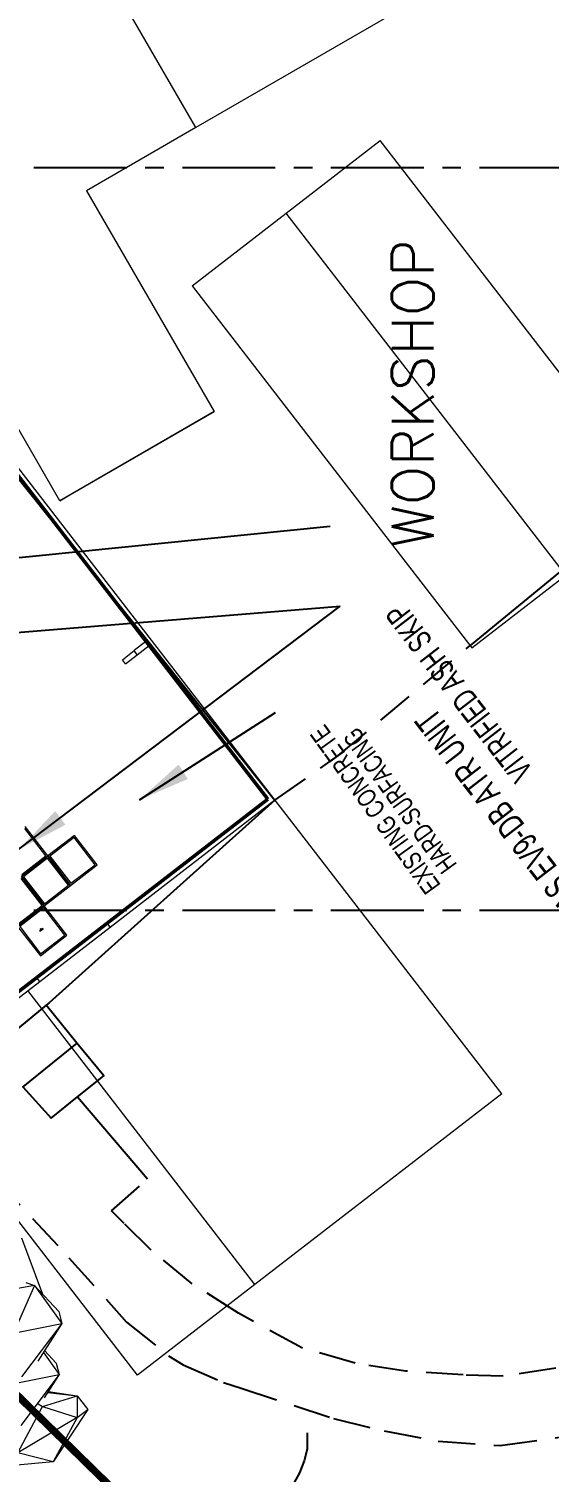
# Model space of a CAD drawing. Extents: x 380524 to 381571, y 430951 to 432014.
# Drawn here: x 380913.5 to 380948.5, y 431312.2 to 431409.3 of the extents above; entities that cross this region are included whole.
import ezdxf

# ---------------------------------------------------------------- set-up
doc = ezdxf.new("R2010")
doc.units = 0
doc.header["$LTSCALE"] = 5
doc.header["$MEASUREMENT"] = 0
doc.linetypes.add('CENTER', pattern=[2, 1.25, -0.25, 0.25, -0.25])
doc.linetypes.add('DASHED', pattern=[0.75, 0.5, -0.25])
doc.layers.get('0').update_dxf_attribs({"linetype": 'CONTINUOUS'})
for name, color, linetype in [('DRGTEXT', 4, 'CONTINUOUS'), ('G8010001', 8, 'CONTINUOUS'), ('G8010030', 8, 'CONTINUOUS'), ('G8010032', 8, 'DASHED'), ('G8010059', 4, 'CONTINUOUS'), ('G8010572', 8, 'CENTER'), ('PALIGLINIJA', 7, 'CONTINUOUS'), ('permit boundary', 80, 'CONTINUOUS')]:
    doc.layers.add(name, color=color, linetype=linetype)
doc.layers.add('ETGAS BURNLEY BOUNDARY', color=1, linetype='CONTINUOUS', lineweight=50)
doc.styles.add('ROMANS', font='ROMANS.SHX')
doc.styles.add('SLDTEXTSTYLE0', font='TXT', dxfattribs={"width": 0.75})
doc.styles.add('SLDTEXTSTYLE5', font='TXT', dxfattribs={"width": 0.7})
doc.styles.get("Standard").update_dxf_attribs({"font": 'SIMPLEX.SHX'})
doc.dimstyles.new('SLDDIMSTYLE2', dxfattribs={"dimtxt": 0, "dimasz": 3.5, "dimexe": 0, "dimexo": 0.0625, "dimgap": 0, "dimtad": 0, "dimtih": 1, "dimtoh": 1, "dimdec": 0, "dimrnd": 1e-09, "dimzin": 0, "dimdsep": 46, "dimtxsty": 'Standard', "dimsah": 1, "dimcen": 0.09, "dimadec": 0, "dimazin": 0, "dimtfac": 3.5, "dimtdec": 0, "dimtofl": 0, "dimtmove": 0, "dimatfit": 3, "dimfxl": 1, "dimfrac": 2, "dimtolj": 1, "dimtzin": 0, "dimarcsym": 0})

# ---------------------------------------------------------------- blocks, each defined once
blk = doc.blocks.new('SW_NOTE_13')
at = {"layer": 'PALIGLINIJA', "color": 0, "insert": (-57.54, 1.69), "char_height": 3.4396, "attachment_point": 1, "style": 'SLDTEXTSTYLE5'}
blk.add_mtext('ETGAS EV9-DB ATR UNIT', dxfattribs=at)
blk = doc.blocks.new('SW_NOTE_14')
at = {"layer": 'PALIGLINIJA', "color": 0, "insert": (-42.81, 1.58), "char_height": 3.175, "attachment_point": 1, "style": 'SLDTEXTSTYLE5'}
blk.add_mtext('VITRIFIED ASH SKIP', dxfattribs=at)
blk = doc.blocks.new('SW_NOTE_18')
at = {"layer": 'PALIGLINIJA', "color": 0, "char_height": 3.175, "attachment_point": 1, "style": 'SLDTEXTSTYLE0'}
for s, insert in [('EXISTING CONCRETE', (-41.78, 5.79)), ('HARD-SURFACING', (-40.58, 1.56))]:
    blk.add_mtext(s, dxfattribs=dict(at, insert=insert))

msp = doc.modelspace()

# ---------------------------------------------------------------- linework, layer by layer
at = {"color": 7, "linetype": 'Continuous', "lineweight": 15}
for p, q in [((380924.745, 431402.691), (380902.092, 431441.886)), ((380915.588, 431377.568), (380884.343, 431431.628)), ((380942.494, 431412.949), (380924.745, 431402.691)), ((380924.745, 431402.691), (380917.386, 431398.438)), ((380930.825, 431396.922), (380937.157, 431401.812)), ((380955.984, 431377.436), (380937.157, 431401.812)), ((380917.386, 431398.438), (380925.977, 431383.572)), ((380924.494, 431392.032), (380930.825, 431396.922)), ((380949.652, 431372.546), (380930.825, 431396.922)), ((380924.494, 431392.032), (380943.321, 431367.656)), ((380930.065, 431357.417), (380910.443, 431382.822)), ((380925.977, 431383.572), (380915.588, 431377.568)), ((380916.267, 431377.959), (380925.977, 431383.572)), ((380925.977, 431383.572), (380925.977, 431383.572)), ((380910.38, 431382.331), (380921.383, 431368.085)), ((380915.804, 431377.692), (380916.267, 431377.959)), ((380916.267, 431377.959), (380916.266, 431377.96)), ((380915.588, 431377.567), (380915.804, 431377.692)), ((380915.588, 431377.568), (380915.588, 431377.567)), ((380915.804, 431377.693), (380915.804, 431377.692)), ((380943.321, 431367.656), (380949.652, 431372.546)), ((380919.8, 431366.863), (380920.591, 431367.474)), ((380921.383, 431368.085), (380920.591, 431367.474)), ((380920.805, 431367.197), (380920.591, 431367.474)), ((380920.805, 431367.197), (380921.597, 431367.808)), ((380921.597, 431367.808), (380929.574, 431357.48)), ((380920.014, 431366.586), (380919.8, 431366.863)), ((380920.014, 431366.586), (380920.805, 431367.197)), ((380929.574, 431357.48), (380918.771, 431349.136)), ((380918.985, 431348.859), (380930.065, 431357.417)), ((380945.346, 431337.632), (380930.065, 431357.417)), ((380914.78, 431353.648), (380913.252, 431355.627)), ((380914.643, 431353.663), (380913.232, 431355.49)), ((380916.568, 431355.023), (380914.787, 431353.647)), ((380916.548, 431354.886), (380914.925, 431353.633)), ((380917.959, 431353.059), (380916.548, 431354.886)), ((380918.096, 431353.044), (380916.568, 431355.023)), ((380913, 431352.273), (380914.78, 431353.648)), ((380914.784, 431353.644), (380913.003, 431352.269)), ((380913.02, 431352.41), (380914.643, 431353.663)), ((380916.312, 431351.666), (380914.784, 431353.644)), ((380914.787, 431353.647), (380916.316, 431351.669)), ((380914.925, 431353.633), (380916.336, 431351.806)), ((380914.763, 431353.507), (380913.141, 431352.254)), ((380913.812, 431352.894), (380913.808, 431352.897)), ((380916.174, 431351.681), (380914.763, 431353.507)), ((380916.316, 431351.669), (380918.096, 431353.044)), ((380916.336, 431351.806), (380917.959, 431353.059)), ((380914.389, 431350.302), (380912.978, 431352.129)), ((380914.527, 431350.287), (380912.999, 431352.266)), ((380913.003, 431352.269), (380914.531, 431350.29)), ((380913.141, 431352.254), (380914.551, 431350.428)), ((380914.551, 431350.428), (380916.174, 431351.681)), ((380913.715, 431351.346), (380913.711, 431351.343)), ((380913.814, 431351.21), (380913.818, 431351.213)), ((380914.531, 431350.29), (380916.312, 431351.666)), ((380912.746, 431348.912), (380914.527, 431350.287)), ((380914.53, 431350.283), (380912.749, 431348.908)), ((380912.767, 431349.049), (380914.389, 431350.302)), ((380914.51, 431350.146), (380912.887, 431348.893)), ((380914.005, 431349.884), (380914.008, 431349.88)), ((380914.181, 431350.014), (380914.178, 431350.018)), ((380915.92, 431348.32), (380914.51, 431350.146)), ((380916.058, 431348.305), (380914.53, 431350.283)), ((380912.749, 431348.908), (380914.278, 431346.93)), ((380912.887, 431348.893), (380914.298, 431347.067)), ((380913.509, 431349.501), (380913.513, 431349.498)), ((380913.727, 431349.67), (380913.73, 431349.666)), ((380913.727, 431349.67), (380913.731, 431349.666)), ((380913.734, 431349.668), (380913.731, 431349.672)), ((380914.022, 431345.469), (380918.771, 431349.136)), ((380914.443, 431348.772), (380914.233, 431348.609)), ((380914.236, 431345.192), (380918.985, 431348.859)), ((380914.316, 431348.764), (380914.272, 431348.73)), ((380914.36, 431348.707), (380914.316, 431348.764)), ((380914.462, 431348.748), (380914.443, 431348.772)), ((380918.985, 431348.859), (380918.771, 431349.136)), ((380914.251, 431348.585), (380914.233, 431348.609)), ((380914.251, 431348.585), (380914.462, 431348.748)), ((380914.251, 431348.585), (380914.251, 431348.585)), ((380914.316, 431348.673), (380914.272, 431348.73)), ((380914.278, 431346.93), (380916.058, 431348.305)), ((380914.298, 431347.067), (380915.92, 431348.32)), ((380914.462, 431348.748), (380914.462, 431348.748)), ((380914.022, 431345.469), (380906.369, 431339.558)), ((380906.583, 431339.281), (380914.236, 431345.192)), ((380914.236, 431345.192), (380914.022, 431345.469)), ((380928.726, 431324.795), (380913.445, 431344.58)), ((380920.812, 431318.682), (380905.531, 431338.468)), ((380945.346, 431337.632), (380928.726, 431324.795)), ((380914.449, 431324.134), (380913.02, 431327.922)), ((380913.892, 431324.73), (380909.739, 431323.986)), ((380913.892, 431324.73), (380912.471, 431321.521)), ((380913.289, 431324.933), (380913.892, 431324.73)), ((380913.892, 431324.73), (380915.732, 431322.177)), ((380915.524, 431322.982), (380913.892, 431324.73)), ((380928.726, 431324.795), (380920.812, 431318.682)), ((380915.524, 431322.982), (380915.732, 431322.177)), ((380912.471, 431321.521), (380915.732, 431322.177)), ((380915.732, 431322.177), (380913.009, 431318.583)), ((380915.732, 431322.177), (380914.11, 431319.632)), ((380914.483, 431320.217), (380915.549, 431318.737)), ((380915.351, 431319.505), (380914.565, 431320.346)), ((380912.844, 431318.193), (380915.549, 431318.737)), ((380915.549, 431318.737), (380912.955, 431315.315)), ((380915.549, 431318.737), (380914.545, 431317.164)), ((380915.351, 431319.505), (380915.549, 431318.737)), ((380914.119, 431316.768), (380914.417, 431316.575)), ((380914.417, 431316.575), (380916.746, 431317.302)), ((380914.773, 431317.521), (380916.746, 431317.302)), ((380914.825, 431317.602), (380916.746, 431317.302)), ((380916.746, 431317.302), (380916.756, 431315.846)), ((380916.746, 431317.302), (380917.466, 431316.376)), ((380912.769, 431313.475), (380914.417, 431316.575)), ((380916.756, 431315.846), (380912.769, 431313.475)), ((380914.417, 431316.575), (380916.756, 431315.846)), ((380917.466, 431316.376), (380915.132, 431312.858)), ((380916.756, 431315.846), (380915.132, 431312.858)), ((380916.756, 431315.846), (380917.466, 431316.376)), ((380915.132, 431312.858), (380912.454, 431312.619)), ((380915.132, 431312.858), (380912.769, 431313.475))]:
    msp.add_line(p, q, dxfattribs=at)
for centre, radius, start, end in [((380913.656, 431349.618), 0.192, 218.59581, 220.0901), ((380913.651, 431349.614), 0.185, 218.62002, 220.17121), ((380913.543, 431349.528), 0.0461, 218.68886, 224.91883)]:
    msp.add_arc(centre, radius, start, end, dxfattribs=at)
at = {"layer": 'ETGAS BURNLEY BOUNDARY', "ltscale": 10}
msp.add_line((380929.579, 431357.473), (380910.179, 431382.607), dxfattribs=at)
at = {"layer": 'ETGAS BURNLEY BOUNDARY', "color": 1, "ltscale": 10}
msp.add_line((380905.578, 431338.947), (380929.579, 431357.473), dxfattribs=at)
at = {"layer": 'G8010001'}
for points in [[(380955.49, 431377.9), (380943.21, 431367.81)], [(380914.66, 431343.61), (380907.09, 431337.36)], [(380914.86, 431343.77), (380914.66, 431343.61)]]:
    msp.add_lwpolyline(points, dxfattribs=at)
at = {"layer": 'G8010030'}
for points in [[(380909.84, 431382.74), (380930.07, 431357.41)], [(380872.49, 431357.15), (380901.83, 431328.02), (380911.93, 431318.22), (380920.65, 431309.67)], [(380930.07, 431357.41), (380914.86, 431343.77)], [(380916.74, 431341.05), (380914.66, 431343.61)], [(380916.74, 431341.05), (380915.09, 431339.71), (380913.1, 431338.1), (380915, 431336), (380916.77, 431337.43)], [(380916.77, 431337.43), (380918.54, 431338.85), (380916.74, 431341.05)], [(380916.77, 431337.43), (380921.5, 431331.9)]]:
    msp.add_lwpolyline(points, dxfattribs=at)
at = {"layer": 'G8010032'}
for points in [[(380930.07, 431357.41), (380934.31, 431360.38), (380943.21, 431367.81)], [(380906.52, 431336.86), (380911.2, 431332), (380916.2, 431326.6), (380920.08, 431322.27), (380922.9, 431320), (380923.9, 431319.38), (380926.61, 431318.2), (380927.8, 431317.82), (380934.02, 431315.77), (380937.43, 431314.94), (380941.06, 431314.26), (380945.23, 431313.95), (380949.55, 431314.56)], [(380952.69, 431319.74), (380945.43, 431318.62), (380942.74, 431318.71), (380938.85, 431318.97), (380935.48, 431319.49), (380931.93, 431320.52), (380927.61, 431322.86), (380924.5, 431324.85), (380921.73, 431327.1), (380919.91, 431328.91), (380919.07, 431329.76), (380921.5, 431331.9)]]:
    msp.add_lwpolyline(points, dxfattribs=at)
at = {"layer": 'G8010059'}
msp.add_lwpolyline([(380932.23, 431314.82), (380932.23, 431313.72), (380932.03, 431312.92), (380931.73, 431312.12), (380931.33, 431311.42), (380928.63, 431309.92), (380927.53, 431309.32), (380926.43, 431308.82), (380924.73, 431308.62), (380924.13, 431309.22), (380923.23, 431309.62), (380922.33, 431309.82), (380921.33, 431309.82), (380920.65, 431309.67)], dxfattribs=at)
at = {"layer": 'G8010572', "flags": 128}
for points in [[(380523.84, 431400), (381478.62, 431400)], [(380523.84, 431350), (381478.62, 431350)]]:
    msp.add_lwpolyline(points, dxfattribs=at)
at = {"layer": 'permit boundary', "const_width": 0.5, "flags": 128}
msp.add_lwpolyline([(381053.33, 431316.07), (381026.079, 431291.296), (380998.435, 431279.054, -0.374477), (380995.827, 431279.377), (380965.24, 431313.5), (380931.118, 431300.918, -0.289883), (380929.026, 431301.366), (380902.925, 431326.947), (380872.49, 431357.15), (380880.87, 431364.62), (380866.285, 431385.695), (380878.18, 431410.54), (380876.485, 431427.29), (380875.815, 431432.73), (380844.535, 431524.08)], format="xyb", dxfattribs=at)

# ---------------------------------------------------------------- block references
at = {"layer": 'PALIGLINIJA', "color": 7}
for name, p, xscale, yscale, zscale, rotation in [('SW_NOTE_14', (380933.787, 431375.857), 0.4999999999999999, 0.4999999999999999, 0.4999999999999999, 127.6813578695038), ('SW_NOTE_18', (380932.337, 431365.846), 0.4, 0.4, 0.4, 125.8296705872231), ('SW_NOTE_13', (380934.455, 431370.466), 0.4999999999999999, 0.4999999999999999, 0.4999999999999999, 127.6813578695038)]:
    msp.add_blockref(name, p, dxfattribs=dict(at, xscale=xscale, yscale=yscale, zscale=zscale, rotation=rotation))

# ---------------------------------------------------------------- texts
at = {"layer": 'DRGTEXT', "insert": (380937.938, 431361.69), "char_height": 2.8, "width": 46.16791, "attachment_point": 1, "rotation": 90, "style": 'ROMANS'}
msp.add_mtext('\\pxqc;WORKSHOP', dxfattribs=at)

# ---------------------------------------------------------------- leaders
at = {"layer": 'PALIGLINIJA', "color": 7}
for points in [[(380900.225, 431372.477), (380933.787, 431375.857)], [(380902.019, 431367.831), (380934.455, 431370.466)], [(380912.833, 431354.096), (380934.455, 431370.466)], [(380920.949, 431357.425), (380930.101, 431363.298)]]:
    msp.add_leader(points, dimstyle='SLDDIMSTYLE2', dxfattribs=at)

doc.saveas('drawing.dxf')
